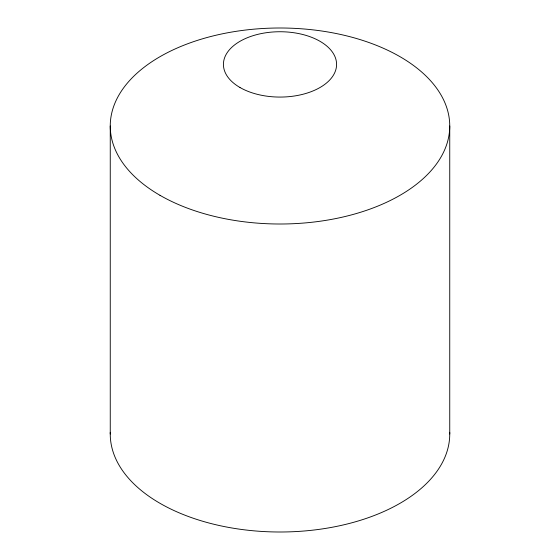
<?xml version="1.0" encoding="UTF-8"?>
<svg xmlns="http://www.w3.org/2000/svg" width="560" height="560" viewBox="0 0 560 560"><rect width="100%" height="100%" fill="white"/><g stroke="black" fill="none" stroke-linecap="round" stroke-linejoin="round"><path stroke-width="0.84" d="M449.743 126L449.743 434M110.257 126L110.257 434M449.722 432.306A169.743 98 0 0 1 280 532A169.743 98 0 0 1 110.278 432.306M239.988 87.5A56.581 32.669 0 0 0 334.656 72.856A56.581 32.669 0 0 0 265.356 32.851A56.581 32.669 0 0 0 239.988 87.5M159.971 195.3A169.743 98 0 0 0 443.961 151.368A169.743 98 0 0 0 236.068 31.339A169.743 98 0 0 0 159.971 195.3"/></g></svg>
